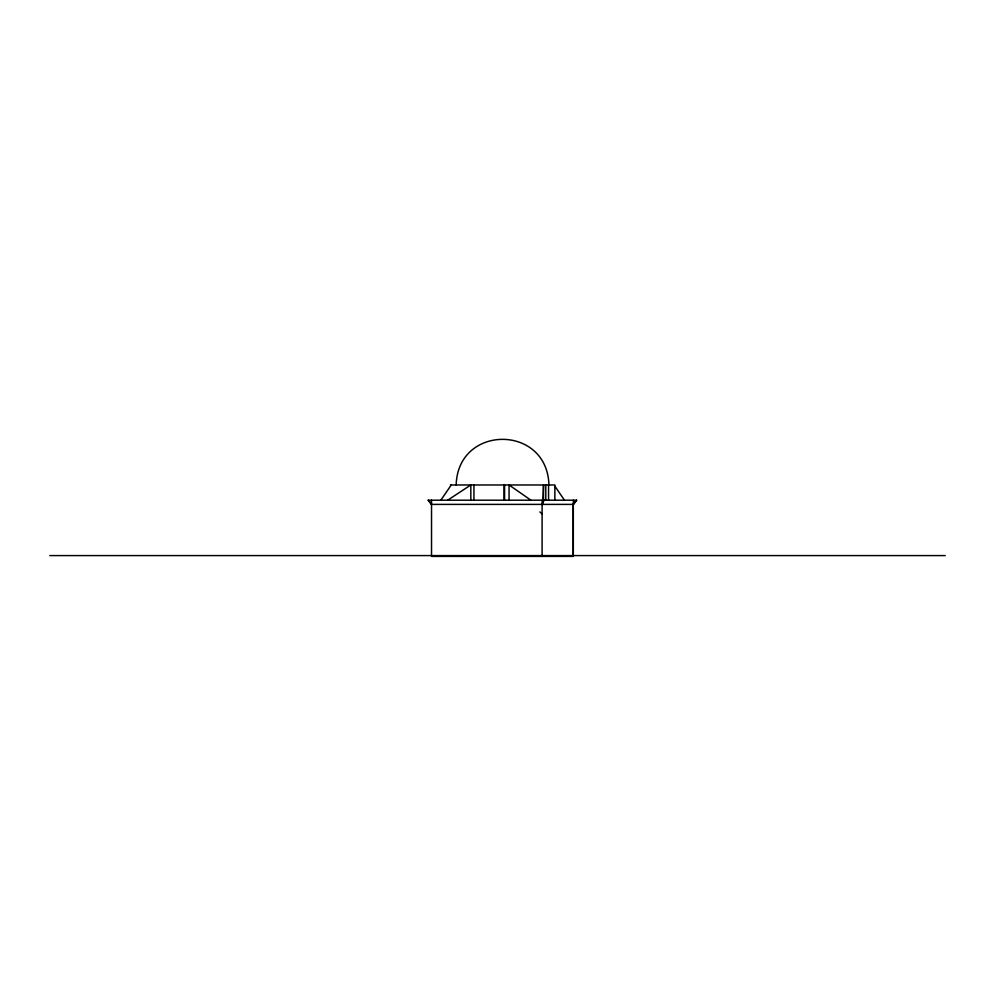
<?xml version="1.0" encoding="UTF-8"?>
<svg xmlns="http://www.w3.org/2000/svg" width="995" height="995" viewBox="0 0 995 995"><rect width="100%" height="100%" fill="white"/><g stroke="black" fill="none" stroke-linecap="round" stroke-linejoin="round"><path stroke-width="1.49" d="M542.959 500.199L543.531 484.975L543.531 500.199M456.17 484.975C457.824 424.156 547.287 424.156 548.929 484.975M542.001 504.39L543.892 500.199M542.101 504.39L544.004 500.199M440.847 500.199L451.245 484.975M573.319 504.39L576.565 500.199L428.186 500.199L431.531 504.39L573.319 504.39L576.677 500.199L573.219 504.39L573.219 555.782L542.001 555.782M447.675 500.199L470.834 484.975L470.834 500.199M450.524 484.975L554.862 484.975L554.862 500.199M49.75 555.583L945.25 555.583M530.944 500.199L509.054 484.975L509.054 500.199M539.875 511.915L542.101 513.868M428.285 500.199L431.531 504.39M554.924 486.244L564.451 500.199M573.319 500.199L573.319 556.404L431.531 556.404L431.531 500.199M548.568 484.975L548.568 500.199M545.795 484.975L545.795 500.199M542.101 500.199L542.101 556.404M504.577 484.975L504.577 500.199M504.042 484.975L504.042 500.199M473.943 484.975L473.943 500.199M462.75 555.782L462.75 556.404"/></g></svg>
